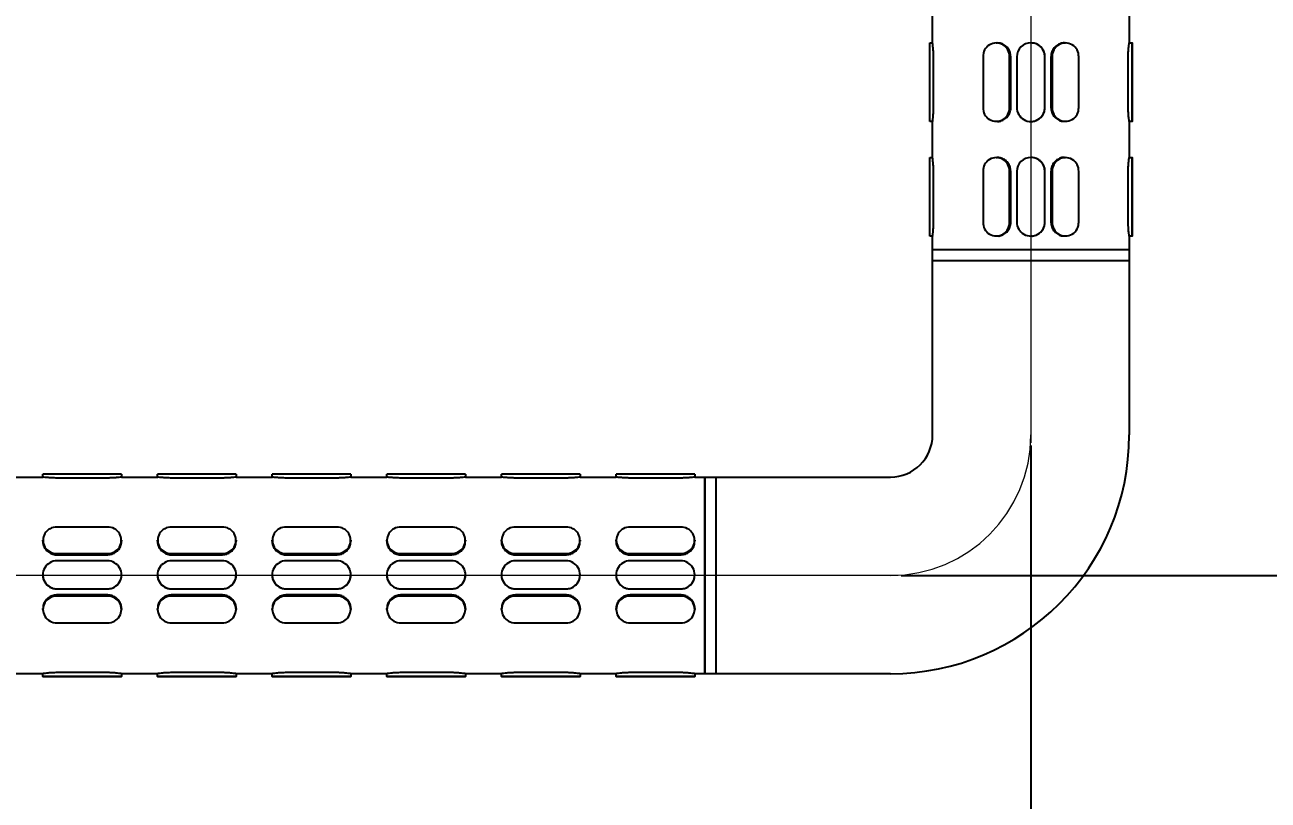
# Model space of a CAD drawing. Extents: x 0 to 951, y -2 to 427.
# Drawn here: x 163.05 to 190.7, y 108.11 to 125.36 of the extents above; entities that cross this region are included whole.
import ezdxf

# ---------------------------------------------------------------- set-up
doc = ezdxf.new("R2010")
doc.units = 0
doc.header["$LTSCALE"] = 23.1
doc.header["$MEASUREMENT"] = 0
doc.linetypes.add('CENTERX2', pattern=[20.32, 12.7, -2.54, 2.54, -2.54])
doc.layers.get('0').update_dxf_attribs({"linetype": 'CONTINUOUS'})
doc.layers.get('Defpoints').update_dxf_attribs({"linetype": 'CONTINUOUS'})
doc.layers.add('10', color=7, linetype='CONTINUOUS')
doc.styles.add('SLDTEXTSTYLE0', font='hyswlongfangsong.ttf')
doc.dimstyles.new('SLDDIMSTYLE0', dxfattribs={"dimtxt": 3.5, "dimasz": 4.08, "dimexe": 0, "dimexo": 0.0625, "dimgap": 0.875, "dimtad": 2, "dimdec": 0, "dimlfac": 5, "dimrnd": 1e-09, "dimzin": 12, "dimdsep": 46, "dimtxsty": 'SLDTEXTSTYLE0', "dimsah": 1, "dimcen": 0.09, "dimadec": 0, "dimazin": 3, "dimtfac": 1, "dimtdec": 0, "dimtofl": 0, "dimtmove": 0, "dimatfit": 3, "dimfxl": 1, "dimfrac": 2, "dimtolj": 1, "dimtzin": 12, "dimarcsym": 0})

# ---------------------------------------------------------------- blocks, each defined once
blk = doc.blocks.new('*D38')
at = {"layer": '10', "color": 0, "lineweight": -2}
for p, q in [((183.3, 226.61), (204.004, 226.61)), ((204.004, 117.19), (204.004, 222.53)), ((182.537, 113.11), (204.004, 113.11))]:
    blk.add_line(p, q, dxfattribs=at)
at = {"layer": '10', "color": 0}
for points in [[(204.684, 222.53), (203.324, 222.53), (204.004, 226.61)], [(203.324, 117.19), (204.684, 117.19), (204.004, 113.11)]]:
    blk.add_solid(points, dxfattribs=at)
at = {"layer": 'Defpoints', "color": 0}
for p in [(183.237, 226.61), (204.004, 226.61), (182.475, 113.11)]:
    blk.add_point(p, dxfattribs=at)
at = {"layer": '10', "color": 0, "insert": (204.879, 168.486), "char_height": 3.5, "attachment_point": 2, "rotation": 90, "style": 'SLDTEXTSTYLE0'}
blk.add_mtext('\\A1;900', dxfattribs=at)
blk = doc.blocks.new('*D40')
at = {"layer": '10', "color": 0, "lineweight": -2}
for p, q in [((190.612, 137.985), (197.966, 137.985)), ((197.966, 117.19), (197.966, 133.905)), ((182.537, 113.11), (197.966, 113.11))]:
    blk.add_line(p, q, dxfattribs=at)
at = {"layer": '10', "color": 0}
for points in [[(198.646, 133.905), (197.286, 133.905), (197.966, 137.985)], [(197.286, 117.19), (198.646, 117.19), (197.966, 113.11)]]:
    blk.add_solid(points, dxfattribs=at)
at = {"layer": 'Defpoints', "color": 0}
for p in [(190.55, 137.985), (197.966, 137.985), (182.475, 113.11)]:
    blk.add_point(p, dxfattribs=at)
at = {"layer": '10', "color": 0, "insert": (198.841, 126.598), "char_height": 3.5, "attachment_point": 2, "rotation": 90, "style": 'SLDTEXTSTYLE0'}
blk.add_mtext('\\A1;200', dxfattribs=at)

msp = doc.modelspace()

# ---------------------------------------------------------------- linework, layer by layer
at = {"color": 7, "linetype": 'Continuous', "lineweight": 25}
for p, q in [((183.237, 124.957), (183.237, 125.764)), ((187.612, 125.764), (187.612, 124.957)), ((183.175, 124.96), (183.238, 124.96)), ((184.655, 124.96), (184.677, 124.96)), ((185.425, 124.96), (185.425, 124.96)), ((186.173, 124.96), (186.194, 124.96)), ((187.612, 124.96), (187.675, 124.96)), ((183.175, 123.523), (183.175, 124.648)), ((183.26, 123.523), (183.26, 124.648)), ((184.361, 124.648), (184.361, 123.523)), ((184.949, 123.523), (184.949, 124.648)), ((184.978, 123.523), (184.978, 124.648)), ((185.112, 124.648), (185.112, 123.523)), ((185.737, 123.523), (185.737, 124.648)), ((185.737, 123.523), (185.737, 124.648)), ((185.871, 124.648), (185.871, 123.523)), ((185.901, 124.648), (185.901, 123.523)), ((186.488, 123.523), (186.488, 124.648)), ((187.59, 123.523), (187.59, 124.648)), ((187.675, 123.523), (187.675, 124.648)), ((187.675, 124.648), (187.675, 123.523)), ((183.238, 123.21), (183.175, 123.21)), ((183.237, 122.407), (183.237, 123.214)), ((184.677, 123.21), (184.655, 123.21)), ((185.425, 123.21), (185.425, 123.21)), ((186.194, 123.21), (186.173, 123.21)), ((187.612, 123.214), (187.612, 122.407)), ((187.675, 123.21), (187.612, 123.21)), ((183.175, 122.41), (183.238, 122.41)), ((184.655, 122.41), (184.677, 122.41)), ((185.425, 122.41), (185.425, 122.41)), ((186.173, 122.41), (186.194, 122.41)), ((187.612, 122.41), (187.675, 122.41)), ((183.175, 120.973), (183.175, 122.098)), ((183.26, 120.973), (183.26, 122.098)), ((184.361, 122.098), (184.361, 120.973)), ((184.949, 120.973), (184.949, 122.098)), ((184.978, 120.973), (184.978, 122.098)), ((185.112, 122.098), (185.112, 120.973)), ((185.737, 120.973), (185.737, 122.098)), ((185.737, 120.973), (185.737, 122.098)), ((185.871, 122.098), (185.871, 120.973)), ((185.901, 122.098), (185.901, 120.973)), ((186.488, 120.973), (186.488, 122.098)), ((187.59, 120.973), (187.59, 122.098)), ((187.675, 120.973), (187.675, 122.098)), ((187.675, 122.098), (187.675, 120.973)), ((183.238, 120.66), (183.175, 120.66)), ((183.237, 120.36), (183.237, 120.664)), ((184.677, 120.66), (184.655, 120.66)), ((185.425, 120.66), (185.425, 120.66)), ((186.194, 120.66), (186.173, 120.66)), ((187.612, 120.664), (187.612, 120.36)), ((187.675, 120.66), (187.612, 120.66)), ((183.237, 120.11), (183.237, 120.36)), ((183.237, 120.36), (187.612, 120.36)), ((187.612, 120.36), (187.612, 120.11)), ((183.237, 116.235), (183.237, 120.11)), ((187.612, 120.11), (183.237, 120.11)), ((187.612, 120.11), (187.612, 116.235)), ((163.45, 115.297), (163.45, 115.36)), ((164.887, 115.362), (163.762, 115.362)), ((165.2, 115.36), (165.2, 115.297)), ((166, 115.297), (166, 115.36)), ((167.437, 115.362), (166.312, 115.362)), ((167.75, 115.36), (167.75, 115.297)), ((168.55, 115.297), (168.55, 115.36)), ((169.987, 115.362), (168.862, 115.362)), ((170.3, 115.36), (170.3, 115.297)), ((171.1, 115.297), (171.1, 115.36)), ((172.537, 115.362), (171.412, 115.362)), ((172.85, 115.36), (172.85, 115.297)), ((173.65, 115.297), (173.65, 115.36)), ((175.087, 115.362), (173.962, 115.362)), ((175.4, 115.36), (175.4, 115.297)), ((176.2, 115.297), (176.2, 115.36)), ((177.637, 115.362), (176.512, 115.362)), ((177.95, 115.36), (177.95, 115.297)), ((162.647, 115.298), (163.454, 115.298)), ((164.887, 115.277), (163.762, 115.277)), ((165.197, 115.298), (166.004, 115.298)), ((167.437, 115.277), (166.312, 115.277)), ((167.747, 115.298), (168.554, 115.298)), ((169.987, 115.277), (168.862, 115.277)), ((170.297, 115.298), (171.104, 115.298)), ((172.537, 115.277), (171.412, 115.277)), ((172.847, 115.298), (173.654, 115.298)), ((175.087, 115.277), (173.962, 115.277)), ((175.397, 115.298), (176.204, 115.298)), ((177.637, 115.277), (176.512, 115.277)), ((177.947, 115.298), (178.175, 115.298)), ((178.175, 115.298), (178.425, 115.298)), ((178.175, 115.298), (178.175, 110.923)), ((178.175, 113.11), (178.175, 115.298)), ((178.425, 115.298), (182.3, 115.298)), ((178.425, 113.11), (178.425, 115.298)), ((178.425, 110.923), (178.425, 115.298)), ((164.887, 114.185), (163.762, 114.185)), ((167.437, 114.185), (166.312, 114.185)), ((169.987, 114.185), (168.862, 114.185)), ((172.537, 114.185), (171.412, 114.185)), ((175.087, 114.185), (173.962, 114.185)), ((177.637, 114.185), (176.512, 114.185)), ((163.45, 113.87), (163.45, 113.892)), ((165.2, 113.892), (165.2, 113.87)), ((166, 113.87), (166, 113.892)), ((167.75, 113.892), (167.75, 113.87)), ((168.55, 113.87), (168.55, 113.892)), ((170.3, 113.892), (170.3, 113.87)), ((171.1, 113.87), (171.1, 113.892)), ((172.85, 113.892), (172.85, 113.87)), ((173.65, 113.87), (173.65, 113.892)), ((175.4, 113.892), (175.4, 113.87)), ((176.2, 113.87), (176.2, 113.892)), ((177.95, 113.892), (177.95, 113.87)), ((163.762, 113.599), (164.887, 113.599)), ((163.762, 113.57), (164.887, 113.57)), ((164.887, 113.436), (163.762, 113.436)), ((166.312, 113.599), (167.437, 113.599)), ((166.312, 113.57), (167.437, 113.57)), ((167.437, 113.436), (166.312, 113.436)), ((168.862, 113.599), (169.987, 113.599)), ((168.862, 113.57), (169.987, 113.57)), ((169.987, 113.436), (168.862, 113.436)), ((171.412, 113.599), (172.537, 113.599)), ((171.412, 113.57), (172.537, 113.57)), ((172.537, 113.436), (171.412, 113.436)), ((173.962, 113.599), (175.087, 113.599)), ((173.962, 113.57), (175.087, 113.57)), ((175.087, 113.436), (173.962, 113.436)), ((176.512, 113.599), (177.637, 113.599)), ((176.512, 113.57), (177.637, 113.57)), ((177.637, 113.436), (176.512, 113.436)), ((163.45, 113.123), (163.45, 113.123)), ((165.2, 113.123), (165.2, 113.123)), ((166, 113.123), (166, 113.123)), ((167.75, 113.123), (167.75, 113.123)), ((168.55, 113.123), (168.55, 113.123)), ((170.3, 113.123), (170.3, 113.123)), ((171.1, 113.123), (171.1, 113.123)), ((172.85, 113.123), (172.85, 113.123)), ((173.65, 113.123), (173.65, 113.123)), ((175.4, 113.123), (175.4, 113.123)), ((176.2, 113.123), (176.2, 113.123)), ((177.95, 113.123), (177.95, 113.123)), ((178.175, 110.923), (178.175, 113.11)), ((178.425, 110.923), (178.425, 113.11)), ((163.762, 112.811), (164.887, 112.811)), ((163.762, 112.81), (164.887, 112.81)), ((164.887, 112.676), (163.762, 112.676)), ((164.887, 112.647), (163.762, 112.647)), ((166.312, 112.811), (167.437, 112.811)), ((166.312, 112.81), (167.437, 112.81)), ((167.437, 112.676), (166.312, 112.676)), ((167.437, 112.647), (166.312, 112.647)), ((168.862, 112.811), (169.987, 112.811)), ((168.862, 112.81), (169.987, 112.81)), ((169.987, 112.676), (168.862, 112.676)), ((169.987, 112.647), (168.862, 112.647)), ((171.412, 112.811), (172.537, 112.811)), ((171.412, 112.81), (172.537, 112.81)), ((172.537, 112.676), (171.412, 112.676)), ((172.537, 112.647), (171.412, 112.647)), ((173.962, 112.811), (175.087, 112.811)), ((173.962, 112.81), (175.087, 112.81)), ((175.087, 112.676), (173.962, 112.676)), ((175.087, 112.647), (173.962, 112.647)), ((176.512, 112.811), (177.637, 112.811)), ((176.512, 112.81), (177.637, 112.81)), ((177.637, 112.676), (176.512, 112.676)), ((177.637, 112.647), (176.512, 112.647)), ((163.45, 112.353), (163.45, 112.374)), ((165.2, 112.374), (165.2, 112.353)), ((166, 112.353), (166, 112.374)), ((167.75, 112.374), (167.75, 112.353)), ((168.55, 112.353), (168.55, 112.374)), ((170.3, 112.374), (170.3, 112.353)), ((171.1, 112.353), (171.1, 112.374)), ((172.85, 112.374), (172.85, 112.353)), ((173.65, 112.353), (173.65, 112.374)), ((175.4, 112.374), (175.4, 112.353)), ((176.2, 112.353), (176.2, 112.374)), ((177.95, 112.374), (177.95, 112.353)), ((163.762, 112.059), (164.887, 112.059)), ((166.312, 112.059), (167.437, 112.059)), ((168.862, 112.059), (169.987, 112.059)), ((171.412, 112.059), (172.537, 112.059)), ((173.962, 112.059), (175.087, 112.059)), ((176.512, 112.059), (177.637, 112.059)), ((163.453, 110.923), (162.645, 110.923)), ((163.45, 110.861), (163.45, 110.924)), ((164.887, 110.947), (163.762, 110.947)), ((166.003, 110.923), (165.195, 110.923)), ((165.2, 110.924), (165.2, 110.861)), ((166, 110.861), (166, 110.924)), ((167.437, 110.947), (166.312, 110.947)), ((168.553, 110.923), (167.745, 110.923)), ((167.75, 110.924), (167.75, 110.861)), ((168.55, 110.861), (168.55, 110.924)), ((169.987, 110.947), (168.862, 110.947)), ((171.103, 110.923), (170.295, 110.923)), ((170.3, 110.924), (170.3, 110.861)), ((171.1, 110.861), (171.1, 110.924)), ((172.537, 110.947), (171.412, 110.947)), ((173.653, 110.923), (172.845, 110.923)), ((172.85, 110.924), (172.85, 110.861)), ((173.65, 110.861), (173.65, 110.924)), ((175.087, 110.947), (173.962, 110.947)), ((176.203, 110.923), (175.395, 110.923)), ((175.4, 110.924), (175.4, 110.861)), ((176.2, 110.861), (176.2, 110.924)), ((177.637, 110.947), (176.512, 110.947)), ((178.175, 110.923), (177.945, 110.923)), ((177.95, 110.924), (177.95, 110.861)), ((178.425, 110.923), (178.175, 110.923)), ((182.3, 110.923), (178.425, 110.923)), ((164.887, 110.862), (163.762, 110.862)), ((163.762, 110.859), (164.887, 110.859)), ((167.437, 110.862), (166.312, 110.862)), ((166.312, 110.859), (167.437, 110.859)), ((169.987, 110.862), (168.862, 110.862)), ((168.862, 110.859), (169.987, 110.859)), ((172.537, 110.862), (171.412, 110.862)), ((171.412, 110.859), (172.537, 110.859)), ((175.087, 110.862), (173.962, 110.862)), ((173.962, 110.859), (175.087, 110.859)), ((177.637, 110.862), (176.512, 110.862)), ((176.512, 110.859), (177.637, 110.859))]:
    msp.add_line(p, q, dxfattribs=at)
at = {"color": 7, "linetype": 'Continuous', "lineweight": 25, "flags": 128}
for points in [[(183.175, 124.648), (183.175, 124.768), (183.175, 124.869), (183.175, 124.937), (183.175, 124.96)], [(187.675, 124.648), (187.675, 124.768), (187.675, 124.869), (187.675, 124.937), (187.675, 124.96), (187.675, 124.937), (187.675, 124.869), (187.675, 124.768), (187.675, 124.648)], [(183.175, 123.21), (183.175, 123.234), (183.175, 123.302), (183.175, 123.403), (183.175, 123.523)], [(187.675, 123.523), (187.675, 123.403), (187.675, 123.302), (187.675, 123.234), (187.675, 123.21), (187.675, 123.234), (187.675, 123.302), (187.675, 123.403), (187.675, 123.523)], [(183.175, 122.098), (183.175, 122.218), (183.175, 122.319), (183.175, 122.387), (183.175, 122.41)], [(187.675, 122.098), (187.675, 122.218), (187.675, 122.319), (187.675, 122.387), (187.675, 122.41), (187.675, 122.387), (187.675, 122.319), (187.675, 122.218), (187.675, 122.098)], [(183.175, 120.66), (183.175, 120.684), (183.175, 120.752), (183.175, 120.853), (183.175, 120.973)], [(187.675, 120.973), (187.675, 120.853), (187.675, 120.752), (187.675, 120.684), (187.675, 120.66), (187.675, 120.684), (187.675, 120.752), (187.675, 120.853), (187.675, 120.973)], [(163.762, 110.862), (163.643, 110.862), (163.541, 110.862), (163.474, 110.861), (163.45, 110.861), (163.474, 110.86), (163.541, 110.859), (163.643, 110.859), (163.762, 110.859)], [(164.887, 110.859), (165.007, 110.859), (165.108, 110.859), (165.176, 110.86), (165.2, 110.861), (165.176, 110.861), (165.108, 110.862), (165.007, 110.862), (164.887, 110.862)], [(166.312, 110.862), (166.193, 110.862), (166.091, 110.862), (166.024, 110.861), (166, 110.861), (166.024, 110.86), (166.091, 110.859), (166.193, 110.859), (166.312, 110.859)], [(167.437, 110.859), (167.557, 110.859), (167.658, 110.859), (167.726, 110.86), (167.75, 110.861), (167.726, 110.861), (167.658, 110.862), (167.557, 110.862), (167.437, 110.862)], [(168.862, 110.862), (168.743, 110.862), (168.641, 110.862), (168.574, 110.861), (168.55, 110.861), (168.574, 110.86), (168.641, 110.859), (168.743, 110.859), (168.862, 110.859)], [(169.987, 110.859), (170.107, 110.859), (170.208, 110.859), (170.276, 110.86), (170.3, 110.861), (170.276, 110.861), (170.208, 110.862), (170.107, 110.862), (169.987, 110.862)], [(171.412, 110.862), (171.293, 110.862), (171.191, 110.862), (171.124, 110.861), (171.1, 110.861), (171.124, 110.86), (171.191, 110.859), (171.293, 110.859), (171.412, 110.859)], [(172.537, 110.859), (172.657, 110.859), (172.758, 110.859), (172.826, 110.86), (172.85, 110.861), (172.826, 110.861), (172.758, 110.862), (172.657, 110.862), (172.537, 110.862)], [(173.962, 110.862), (173.843, 110.862), (173.741, 110.862), (173.674, 110.861), (173.65, 110.861), (173.674, 110.86), (173.741, 110.859), (173.843, 110.859), (173.962, 110.859)], [(175.087, 110.859), (175.207, 110.859), (175.308, 110.859), (175.376, 110.86), (175.4, 110.861), (175.376, 110.861), (175.308, 110.862), (175.207, 110.862), (175.087, 110.862)], [(176.512, 110.862), (176.393, 110.862), (176.291, 110.862), (176.224, 110.861), (176.2, 110.861), (176.224, 110.86), (176.291, 110.859), (176.393, 110.859), (176.512, 110.859)], [(177.637, 110.859), (177.757, 110.859), (177.858, 110.859), (177.926, 110.86), (177.95, 110.861), (177.926, 110.861), (177.858, 110.862), (177.757, 110.862), (177.637, 110.862)]]:
    msp.add_lwpolyline(points, dxfattribs=at)
at = {"color": 7, "linetype": 'Continuous', "lineweight": 25}
for centre, radius, start, end in [((184.655, 124.663), 0.294, 357.1312, 182.8688), ((185.425, 124.648), 0.313, 0.0323, 179.9677), ((186.194, 124.663), 0.294, 357.1336, 182.8664), ((184.655, 123.508), 0.294, 177.1313, 2.8687), ((185.425, 123.523), 0.313, 179.9677, 0.0323), ((186.194, 123.508), 0.294, 177.1337, 2.8663), ((184.655, 122.113), 0.294, 357.1313, 182.8687), ((185.425, 122.098), 0.313, 0.0323, 179.9677), ((186.194, 122.113), 0.294, 357.1337, 182.8663), ((184.655, 120.958), 0.294, 177.1312, 2.8688), ((185.425, 120.973), 0.313, 179.9677, 0.0323), ((186.194, 120.958), 0.294, 177.1336, 2.8664), ((182.3, 116.235), 0.938, 270, 0), ((182.3, 116.235), 5.312, 270, 0), ((163.684, 101.737), 13.626, 89.6715, 90.9856), ((164.965, 101.737), 13.625, 89.0144, 90.3285), ((166.234, 101.737), 13.625, 89.6715, 90.9856), ((167.515, 101.737), 13.626, 89.0144, 90.3285), ((168.784, 101.737), 13.626, 89.6715, 90.9856), ((170.065, 101.737), 13.626, 89.0144, 90.3285), ((171.334, 101.737), 13.626, 89.6715, 90.9856), ((172.615, 101.737), 13.626, 89.0144, 90.3285), ((173.884, 101.737), 13.625, 89.6715, 90.9856), ((175.165, 101.737), 13.626, 89.0144, 90.3285), ((176.434, 101.737), 13.626, 89.6715, 90.9856), ((177.715, 101.737), 13.626, 89.0144, 90.3285), ((163.747, 113.892), 0.293, 87.0354, 272.9646), ((164.902, 113.892), 0.293, 267.0354, 92.9646), ((166.297, 113.892), 0.293, 87.0354, 272.9646), ((167.452, 113.892), 0.293, 267.0356, 92.9644), ((168.847, 113.892), 0.293, 87.0354, 272.9646), ((170.002, 113.892), 0.293, 267.0354, 92.9646), ((171.397, 113.892), 0.293, 87.0355, 272.9645), ((172.552, 113.892), 0.293, 267.0355, 92.9645), ((173.947, 113.892), 0.293, 87.0355, 272.9645), ((175.102, 113.892), 0.293, 267.0355, 92.9645), ((176.497, 113.892), 0.293, 87.0355, 272.9645), ((177.652, 113.892), 0.293, 267.0355, 92.9645), ((163.762, 113.123), 0.312, 89.9992, 270.0008), ((164.887, 113.123), 0.312, 269.9992, 90.0008), ((166.312, 113.123), 0.312, 89.9992, 270.0008), ((167.437, 113.123), 0.312, 269.9993, 90.0007), ((168.862, 113.123), 0.312, 89.9992, 270.0008), ((169.987, 113.123), 0.312, 269.9992, 90.0008), ((171.412, 113.123), 0.312, 89.9992, 270.0008), ((172.537, 113.123), 0.312, 269.9992, 90.0008), ((173.962, 113.123), 0.312, 89.9993, 270.0007), ((175.087, 113.123), 0.312, 269.9993, 90.0007), ((176.512, 113.123), 0.312, 89.9992, 270.0008), ((177.637, 113.123), 0.312, 269.9992, 90.0008), ((163.748, 112.353), 0.295, 87.2277, 272.7723), ((164.902, 112.353), 0.295, 267.2278, 92.7722), ((166.298, 112.353), 0.295, 87.2278, 272.7722), ((167.452, 112.353), 0.295, 267.2279, 92.7721), ((168.848, 112.353), 0.295, 87.2277, 272.7723), ((170.002, 112.353), 0.295, 267.2277, 92.7723), ((171.398, 112.353), 0.295, 87.2278, 272.7722), ((172.552, 112.353), 0.295, 267.2278, 92.7722), ((173.948, 112.353), 0.295, 87.2279, 272.7721), ((175.102, 112.353), 0.295, 267.2278, 92.7722), ((176.498, 112.353), 0.295, 87.2278, 272.7722), ((177.652, 112.353), 0.295, 267.2278, 92.7722)]:
    msp.add_arc(centre, radius, start, end, dxfattribs=at)
for points, knots in [([(183.26, 124.648), (183.259, 124.683), (183.258, 124.753), (183.251, 124.846), (183.243, 124.916), (183.238, 124.957), (183.238, 124.957), (183.238, 124.957)], [0, 0, 0, 0, 0.213412, 0.42677, 0.641502, 0.857149, 1, 1, 1, 1]), ([(184.978, 124.648), (184.974, 124.683), (184.968, 124.753), (184.915, 124.846), (184.839, 124.916), (184.754, 124.957), (184.699, 124.957), (184.676, 124.957)], [0, 0, 0, 0, 0.213249, 0.426444, 0.641012, 0.856495, 1, 1, 1, 1]), ([(185.737, 124.648), (185.734, 124.683), (185.727, 124.753), (185.674, 124.846), (185.595, 124.916), (185.507, 124.957), (185.448, 124.957), (185.424, 124.957)], [0, 0, 0, 0, 0.213249, 0.426444, 0.641012, 0.856495, 1, 1, 1, 1]), ([(186.172, 124.957), (186.162, 124.958), (186.119, 124.962), (186.043, 124.934), (185.958, 124.875), (185.898, 124.787), (185.874, 124.707), (185.872, 124.66), (185.871, 124.648)], [0, 0, 0, 0, 0.070496, 0.28295, 0.496154, 0.711254, 0.926476, 1, 1, 1, 1]), ([(187.59, 124.648), (187.59, 124.683), (187.591, 124.753), (187.598, 124.846), (187.606, 124.916), (187.612, 124.957), (187.612, 124.957), (187.612, 124.957)], [0, 0, 0, 0, 0.213277, 0.4265, 0.641097, 0.856608, 1, 1, 1, 1]), ([(183.238, 123.214), (183.238, 123.213), (183.237, 123.209), (183.241, 123.237), (183.248, 123.296), (183.256, 123.383), (183.259, 123.464), (183.26, 123.511), (183.26, 123.523)], [0, 0, 0, 0, 0.070619, 0.283044, 0.496221, 0.711293, 0.926486, 1, 1, 1, 1]), ([(184.677, 123.214), (184.688, 123.213), (184.731, 123.209), (184.807, 123.237), (184.891, 123.296), (184.952, 123.383), (184.976, 123.464), (184.977, 123.511), (184.978, 123.523)], [0, 0, 0, 0, 0.070497, 0.28295, 0.496154, 0.711255, 0.926476, 1, 1, 1, 1]), ([(185.425, 123.214), (185.436, 123.213), (185.482, 123.209), (185.562, 123.237), (185.649, 123.296), (185.711, 123.383), (185.735, 123.464), (185.737, 123.511), (185.737, 123.523)], [0, 0, 0, 0, 0.070496, 0.28295, 0.496154, 0.711255, 0.926476, 1, 1, 1, 1]), ([(185.871, 123.523), (185.875, 123.488), (185.882, 123.418), (185.934, 123.325), (186.011, 123.255), (186.095, 123.214), (186.151, 123.214), (186.173, 123.214)], [0, 0, 0, 0, 0.213248, 0.426444, 0.641012, 0.856495, 1, 1, 1, 1]), ([(187.612, 123.214), (187.612, 123.213), (187.612, 123.209), (187.608, 123.237), (187.601, 123.296), (187.594, 123.383), (187.59, 123.464), (187.59, 123.511), (187.59, 123.523)], [0, 0, 0, 0, 0.071205, 0.283497, 0.496538, 0.711475, 0.926532, 1, 1, 1, 1]), ([(183.26, 122.098), (183.259, 122.133), (183.258, 122.203), (183.251, 122.296), (183.243, 122.366), (183.238, 122.407), (183.238, 122.407), (183.238, 122.407)], [0, 0, 0, 0, 0.213411, 0.42677, 0.641502, 0.857149, 1, 1, 1, 1]), ([(184.978, 122.098), (184.974, 122.133), (184.968, 122.203), (184.915, 122.296), (184.839, 122.366), (184.754, 122.407), (184.699, 122.407), (184.676, 122.407)], [0, 0, 0, 0, 0.213248, 0.426444, 0.641012, 0.856495, 1, 1, 1, 1]), ([(185.737, 122.098), (185.734, 122.133), (185.727, 122.203), (185.674, 122.296), (185.595, 122.366), (185.507, 122.407), (185.448, 122.407), (185.424, 122.407)], [0, 0, 0, 0, 0.213248, 0.426444, 0.641012, 0.856495, 1, 1, 1, 1]), ([(186.172, 122.407), (186.162, 122.408), (186.119, 122.412), (186.043, 122.384), (185.958, 122.325), (185.898, 122.237), (185.874, 122.157), (185.872, 122.11), (185.871, 122.098)], [0, 0, 0, 0, 0.070496, 0.28295, 0.496154, 0.711255, 0.926476, 1, 1, 1, 1]), ([(187.59, 122.098), (187.59, 122.133), (187.591, 122.203), (187.598, 122.296), (187.606, 122.366), (187.612, 122.407), (187.612, 122.407), (187.612, 122.407)], [0, 0, 0, 0, 0.213276, 0.4265, 0.641097, 0.856608, 1, 1, 1, 1]), ([(183.238, 120.664), (183.238, 120.663), (183.237, 120.659), (183.241, 120.687), (183.248, 120.746), (183.256, 120.833), (183.259, 120.914), (183.26, 120.961), (183.26, 120.973)], [0, 0, 0, 0, 0.070619, 0.283044, 0.496221, 0.711293, 0.926485, 1, 1, 1, 1]), ([(184.677, 120.664), (184.688, 120.663), (184.731, 120.659), (184.807, 120.687), (184.891, 120.746), (184.952, 120.833), (184.976, 120.914), (184.977, 120.961), (184.978, 120.973)], [0, 0, 0, 0, 0.070497, 0.28295, 0.496154, 0.711255, 0.926476, 1, 1, 1, 1]), ([(185.425, 120.664), (185.436, 120.663), (185.482, 120.659), (185.562, 120.687), (185.649, 120.746), (185.711, 120.833), (185.735, 120.914), (185.737, 120.961), (185.737, 120.973)], [0, 0, 0, 0, 0.070496, 0.28295, 0.496154, 0.711255, 0.926476, 1, 1, 1, 1]), ([(185.871, 120.973), (185.875, 120.938), (185.882, 120.868), (185.934, 120.775), (186.011, 120.705), (186.095, 120.664), (186.151, 120.664), (186.173, 120.664)], [0, 0, 0, 0, 0.213248, 0.426444, 0.641012, 0.856495, 1, 1, 1, 1]), ([(187.612, 120.664), (187.612, 120.663), (187.612, 120.659), (187.608, 120.687), (187.601, 120.746), (187.594, 120.833), (187.59, 120.914), (187.59, 120.961), (187.59, 120.973)], [0, 0, 0, 0, 0.071205, 0.283497, 0.496538, 0.711475, 0.926532, 1, 1, 1, 1]), ([(163.762, 115.277), (163.727, 115.278), (163.658, 115.279), (163.564, 115.286), (163.494, 115.293), (163.455, 115.298), (163.455, 115.297), (163.454, 115.297)], [0, 0, 0, 0, 0.218971, 0.437886, 0.658209, 0.879474, 1, 1, 1, 1]), ([(165.197, 115.298), (165.197, 115.298), (165.201, 115.298), (165.173, 115.295), (165.114, 115.288), (165.027, 115.281), (164.946, 115.278), (164.899, 115.277), (164.887, 115.277)], [0, 0, 0, 0, 0.0464373, 0.2643897, 0.4831135, 0.7037814, 0.924572, 1, 1, 1, 1]), ([(166.312, 115.277), (166.277, 115.278), (166.208, 115.279), (166.114, 115.286), (166.044, 115.293), (166.005, 115.298), (166.005, 115.297), (166.004, 115.297)], [0, 0, 0, 0, 0.218969, 0.437885, 0.65821, 0.879474, 1, 1, 1, 1]), ([(167.747, 115.298), (167.747, 115.298), (167.751, 115.298), (167.723, 115.295), (167.664, 115.288), (167.577, 115.281), (167.496, 115.278), (167.449, 115.277), (167.437, 115.277)], [0, 0, 0, 0, 0.0464374, 0.26439, 0.483113, 0.7037812, 0.9245739, 1, 1, 1, 1]), ([(168.862, 115.277), (168.827, 115.278), (168.758, 115.279), (168.664, 115.286), (168.594, 115.293), (168.555, 115.298), (168.555, 115.297), (168.554, 115.297)], [0, 0, 0, 0, 0.218969, 0.437885, 0.65821, 0.879474, 1, 1, 1, 1]), ([(170.297, 115.298), (170.297, 115.298), (170.301, 115.298), (170.273, 115.295), (170.214, 115.288), (170.127, 115.281), (170.046, 115.278), (169.999, 115.277), (169.987, 115.277)], [0, 0, 0, 0, 0.0464373, 0.2643895, 0.483112, 0.7037798, 0.9245721, 1, 1, 1, 1]), ([(171.412, 115.277), (171.377, 115.278), (171.308, 115.279), (171.214, 115.286), (171.144, 115.293), (171.105, 115.298), (171.105, 115.297), (171.104, 115.297)], [0, 0, 0, 0, 0.21897, 0.437885, 0.65821, 0.879474, 1, 1, 1, 1]), ([(172.847, 115.298), (172.847, 115.298), (172.851, 115.298), (172.823, 115.295), (172.764, 115.288), (172.677, 115.281), (172.596, 115.278), (172.549, 115.277), (172.537, 115.277)], [0, 0, 0, 0, 0.046437, 0.26439, 0.483112, 0.70378, 0.924573, 1, 1, 1, 1]), ([(173.962, 115.277), (173.927, 115.278), (173.858, 115.279), (173.764, 115.286), (173.694, 115.293), (173.655, 115.298), (173.655, 115.297), (173.654, 115.297)], [0, 0, 0, 0, 0.218969, 0.437885, 0.658209, 0.879474, 1, 1, 1, 1]), ([(175.397, 115.298), (175.397, 115.298), (175.401, 115.298), (175.373, 115.295), (175.314, 115.288), (175.227, 115.281), (175.146, 115.278), (175.099, 115.277), (175.087, 115.277)], [0, 0, 0, 0, 0.046437, 0.26439, 0.483113, 0.703781, 0.924573, 1, 1, 1, 1]), ([(176.512, 115.277), (176.477, 115.278), (176.408, 115.279), (176.314, 115.286), (176.244, 115.293), (176.205, 115.298), (176.205, 115.297), (176.204, 115.297)], [0, 0, 0, 0, 0.21897, 0.437885, 0.658209, 0.879474, 1, 1, 1, 1]), ([(177.947, 115.298), (177.947, 115.298), (177.951, 115.298), (177.923, 115.295), (177.864, 115.288), (177.777, 115.281), (177.696, 115.278), (177.649, 115.277), (177.637, 115.277)], [0, 0, 0, 0, 0.0464373, 0.2643898, 0.4831128, 0.7037809, 0.9245728, 1, 1, 1, 1]), ([(163.454, 113.87), (163.453, 113.859), (163.448, 113.816), (163.477, 113.74), (163.536, 113.656), (163.623, 113.596), (163.703, 113.572), (163.75, 113.57), (163.762, 113.57)], [0, 0, 0, 0, 0.070496, 0.282949, 0.496153, 0.711254, 0.926475, 1, 1, 1, 1]), ([(164.887, 113.57), (164.922, 113.573), (164.992, 113.58), (165.085, 113.632), (165.156, 113.709), (165.196, 113.793), (165.196, 113.848), (165.196, 113.87)], [0, 0, 0, 0, 0.213248, 0.426444, 0.641012, 0.856495, 1, 1, 1, 1]), ([(166.004, 113.87), (166.003, 113.859), (165.998, 113.816), (166.027, 113.74), (166.086, 113.656), (166.173, 113.596), (166.253, 113.572), (166.3, 113.57), (166.312, 113.57)], [0, 0, 0, 0, 0.070496, 0.28295, 0.496154, 0.711255, 0.926477, 1, 1, 1, 1]), ([(167.437, 113.57), (167.472, 113.573), (167.542, 113.58), (167.635, 113.632), (167.706, 113.709), (167.746, 113.793), (167.746, 113.848), (167.746, 113.87)], [0, 0, 0, 0, 0.213248, 0.426444, 0.641012, 0.856495, 1, 1, 1, 1]), ([(168.554, 113.87), (168.553, 113.859), (168.548, 113.816), (168.577, 113.74), (168.636, 113.656), (168.723, 113.596), (168.803, 113.572), (168.85, 113.57), (168.862, 113.57)], [0, 0, 0, 0, 0.070496, 0.282949, 0.496154, 0.711255, 0.926475, 1, 1, 1, 1]), ([(169.987, 113.57), (170.022, 113.573), (170.092, 113.58), (170.185, 113.632), (170.256, 113.709), (170.296, 113.793), (170.296, 113.848), (170.296, 113.87)], [0, 0, 0, 0, 0.21325, 0.426444, 0.641012, 0.856495, 1, 1, 1, 1]), ([(171.104, 113.87), (171.103, 113.859), (171.098, 113.816), (171.127, 113.74), (171.186, 113.656), (171.273, 113.596), (171.353, 113.572), (171.4, 113.57), (171.412, 113.57)], [0, 0, 0, 0, 0.070496, 0.28295, 0.496154, 0.711254, 0.926476, 1, 1, 1, 1]), ([(172.537, 113.57), (172.572, 113.573), (172.642, 113.58), (172.735, 113.632), (172.806, 113.709), (172.846, 113.793), (172.846, 113.848), (172.846, 113.87)], [0, 0, 0, 0, 0.213248, 0.426444, 0.641012, 0.856495, 1, 1, 1, 1]), ([(173.654, 113.87), (173.653, 113.859), (173.648, 113.816), (173.677, 113.74), (173.736, 113.656), (173.823, 113.596), (173.903, 113.572), (173.95, 113.57), (173.962, 113.57)], [0, 0, 0, 0, 0.070496, 0.28295, 0.496155, 0.711255, 0.926476, 1, 1, 1, 1]), ([(175.087, 113.57), (175.122, 113.573), (175.192, 113.58), (175.285, 113.632), (175.356, 113.709), (175.396, 113.793), (175.396, 113.848), (175.396, 113.87)], [0, 0, 0, 0, 0.213248, 0.426444, 0.641011, 0.856495, 1, 1, 1, 1]), ([(176.204, 113.87), (176.203, 113.859), (176.198, 113.816), (176.227, 113.74), (176.286, 113.656), (176.373, 113.596), (176.453, 113.572), (176.5, 113.57), (176.512, 113.57)], [0, 0, 0, 0, 0.070496, 0.28295, 0.496154, 0.711255, 0.926476, 1, 1, 1, 1]), ([(177.637, 113.57), (177.672, 113.573), (177.742, 113.58), (177.835, 113.632), (177.906, 113.709), (177.946, 113.793), (177.946, 113.848), (177.946, 113.87)], [0, 0, 0, 0, 0.213248, 0.426444, 0.641011, 0.856495, 1, 1, 1, 1]), ([(163.454, 113.123), (163.453, 113.111), (163.448, 113.065), (163.477, 112.986), (163.536, 112.899), (163.623, 112.837), (163.703, 112.812), (163.75, 112.811), (163.762, 112.81)], [0, 0, 0, 0, 0.070497, 0.28295, 0.496153, 0.711253, 0.926475, 1, 1, 1, 1]), ([(164.887, 112.81), (164.922, 112.814), (164.992, 112.821), (165.085, 112.874), (165.156, 112.953), (165.196, 113.041), (165.196, 113.1), (165.196, 113.123)], [0, 0, 0, 0, 0.213248, 0.426444, 0.641012, 0.856495, 1, 1, 1, 1]), ([(166.004, 113.123), (166.003, 113.111), (165.998, 113.065), (166.027, 112.986), (166.086, 112.899), (166.173, 112.837), (166.253, 112.812), (166.3, 112.811), (166.312, 112.81)], [0, 0, 0, 0, 0.070497, 0.28295, 0.496154, 0.711255, 0.926477, 1, 1, 1, 1]), ([(167.437, 112.81), (167.472, 112.814), (167.542, 112.821), (167.635, 112.874), (167.706, 112.953), (167.746, 113.041), (167.746, 113.1), (167.746, 113.123)], [0, 0, 0, 0, 0.213248, 0.426444, 0.641012, 0.856495, 1, 1, 1, 1]), ([(168.554, 113.123), (168.553, 113.111), (168.548, 113.065), (168.577, 112.986), (168.636, 112.899), (168.723, 112.837), (168.803, 112.812), (168.85, 112.811), (168.862, 112.81)], [0, 0, 0, 0, 0.070497, 0.28295, 0.496154, 0.711255, 0.926475, 1, 1, 1, 1]), ([(169.987, 112.81), (170.022, 112.814), (170.092, 112.821), (170.185, 112.874), (170.256, 112.953), (170.296, 113.041), (170.296, 113.1), (170.296, 113.123)], [0, 0, 0, 0, 0.21325, 0.426444, 0.641012, 0.856495, 1, 1, 1, 1]), ([(171.104, 113.123), (171.103, 113.111), (171.098, 113.065), (171.127, 112.986), (171.186, 112.899), (171.273, 112.837), (171.353, 112.812), (171.4, 112.811), (171.412, 112.81)], [0, 0, 0, 0, 0.070497, 0.28295, 0.496154, 0.711254, 0.926476, 1, 1, 1, 1]), ([(172.537, 112.81), (172.572, 112.814), (172.642, 112.821), (172.735, 112.874), (172.806, 112.953), (172.846, 113.041), (172.846, 113.1), (172.846, 113.123)], [0, 0, 0, 0, 0.213248, 0.426444, 0.641012, 0.856495, 1, 1, 1, 1]), ([(173.654, 113.123), (173.653, 113.111), (173.648, 113.065), (173.677, 112.986), (173.736, 112.899), (173.823, 112.837), (173.903, 112.812), (173.95, 112.811), (173.962, 112.81)], [0, 0, 0, 0, 0.070497, 0.28295, 0.496155, 0.711255, 0.926476, 1, 1, 1, 1]), ([(175.087, 112.81), (175.122, 112.814), (175.192, 112.821), (175.285, 112.874), (175.356, 112.953), (175.396, 113.041), (175.396, 113.1), (175.396, 113.123)], [0, 0, 0, 0, 0.213248, 0.426444, 0.641011, 0.856495, 1, 1, 1, 1]), ([(176.204, 113.123), (176.203, 113.111), (176.198, 113.065), (176.227, 112.986), (176.286, 112.899), (176.373, 112.837), (176.453, 112.812), (176.5, 112.811), (176.512, 112.81)], [0, 0, 0, 0, 0.070497, 0.28295, 0.496154, 0.711255, 0.926476, 1, 1, 1, 1]), ([(177.637, 112.81), (177.672, 112.814), (177.742, 112.821), (177.835, 112.874), (177.906, 112.953), (177.946, 113.041), (177.946, 113.1), (177.946, 113.123)], [0, 0, 0, 0, 0.213248, 0.426444, 0.641011, 0.856495, 1, 1, 1, 1]), ([(163.762, 112.676), (163.727, 112.673), (163.658, 112.666), (163.564, 112.613), (163.494, 112.536), (163.454, 112.452), (163.454, 112.396), (163.454, 112.374)], [0, 0, 0, 0, 0.2132495, 0.4264449, 0.6410118, 0.8564944, 1, 1, 1, 1]), ([(165.196, 112.374), (165.197, 112.385), (165.201, 112.429), (165.173, 112.505), (165.114, 112.589), (165.027, 112.65), (164.946, 112.674), (164.899, 112.675), (164.887, 112.676)], [0, 0, 0, 0, 0.070496, 0.282949, 0.496155, 0.711255, 0.926475, 1, 1, 1, 1]), ([(166.312, 112.676), (166.277, 112.673), (166.208, 112.666), (166.114, 112.613), (166.044, 112.536), (166.004, 112.452), (166.004, 112.396), (166.004, 112.374)], [0, 0, 0, 0, 0.213248, 0.426444, 0.641012, 0.856494, 1, 1, 1, 1]), ([(167.746, 112.374), (167.747, 112.385), (167.751, 112.429), (167.723, 112.505), (167.664, 112.589), (167.577, 112.65), (167.496, 112.674), (167.449, 112.675), (167.437, 112.676)], [0, 0, 0, 0, 0.070496, 0.28295, 0.496155, 0.711255, 0.926477, 1, 1, 1, 1]), ([(168.862, 112.676), (168.827, 112.673), (168.758, 112.666), (168.664, 112.613), (168.594, 112.536), (168.554, 112.452), (168.554, 112.396), (168.554, 112.374)], [0, 0, 0, 0, 0.213248, 0.426444, 0.641012, 0.856494, 1, 1, 1, 1]), ([(170.296, 112.374), (170.297, 112.385), (170.301, 112.429), (170.273, 112.505), (170.214, 112.589), (170.127, 112.65), (170.046, 112.674), (169.999, 112.675), (169.987, 112.676)], [0, 0, 0, 0, 0.070496, 0.282949, 0.496154, 0.711254, 0.926475, 1, 1, 1, 1]), ([(171.412, 112.676), (171.377, 112.673), (171.308, 112.666), (171.214, 112.613), (171.144, 112.536), (171.104, 112.452), (171.104, 112.396), (171.104, 112.374)], [0, 0, 0, 0, 0.213249, 0.426444, 0.641012, 0.856494, 1, 1, 1, 1]), ([(172.846, 112.374), (172.847, 112.385), (172.851, 112.429), (172.823, 112.505), (172.764, 112.589), (172.677, 112.65), (172.596, 112.674), (172.549, 112.675), (172.537, 112.676)], [0, 0, 0, 0, 0.070496, 0.282949, 0.496154, 0.711254, 0.926476, 1, 1, 1, 1]), ([(173.962, 112.676), (173.927, 112.673), (173.858, 112.666), (173.764, 112.613), (173.694, 112.536), (173.654, 112.452), (173.654, 112.396), (173.654, 112.374)], [0, 0, 0, 0, 0.213248, 0.426444, 0.641012, 0.856494, 1, 1, 1, 1]), ([(175.396, 112.374), (175.397, 112.385), (175.401, 112.429), (175.373, 112.505), (175.314, 112.589), (175.227, 112.65), (175.146, 112.674), (175.099, 112.675), (175.087, 112.676)], [0, 0, 0, 0, 0.070496, 0.282949, 0.496154, 0.711255, 0.926476, 1, 1, 1, 1]), ([(176.512, 112.676), (176.477, 112.673), (176.408, 112.666), (176.314, 112.613), (176.244, 112.536), (176.204, 112.452), (176.204, 112.396), (176.204, 112.374)], [0, 0, 0, 0, 0.213248, 0.426444, 0.641012, 0.856494, 1, 1, 1, 1]), ([(177.946, 112.374), (177.947, 112.385), (177.951, 112.429), (177.923, 112.505), (177.864, 112.589), (177.777, 112.65), (177.696, 112.674), (177.649, 112.675), (177.637, 112.676)], [0, 0, 0, 0, 0.070496, 0.282949, 0.496154, 0.711255, 0.926476, 1, 1, 1, 1]), ([(163.762, 110.947), (163.727, 110.947), (163.658, 110.946), (163.564, 110.938), (163.494, 110.93), (163.452, 110.924), (163.453, 110.924), (163.453, 110.923)], [0, 0, 0, 0, 0.208001, 0.41595, 0.625236, 0.835417, 1, 1, 1, 1]), ([(165.195, 110.924), (165.197, 110.923), (165.202, 110.923), (165.173, 110.928), (165.114, 110.935), (165.027, 110.943), (164.946, 110.947), (164.899, 110.947), (164.887, 110.947)], [0, 0, 0, 0, 0.094163, 0.301207, 0.508984, 0.718607, 0.928347, 1, 1, 1, 1]), ([(166.312, 110.947), (166.277, 110.947), (166.208, 110.946), (166.114, 110.938), (166.044, 110.93), (166.002, 110.924), (166.003, 110.924), (166.003, 110.923)], [0, 0, 0, 0, 0.208, 0.415949, 0.625236, 0.835416, 1, 1, 1, 1]), ([(167.745, 110.924), (167.747, 110.923), (167.752, 110.923), (167.723, 110.928), (167.664, 110.935), (167.577, 110.943), (167.496, 110.947), (167.449, 110.947), (167.437, 110.947)], [0, 0, 0, 0, 0.094164, 0.301208, 0.508983, 0.718607, 0.928349, 1, 1, 1, 1]), ([(168.862, 110.947), (168.827, 110.947), (168.758, 110.946), (168.664, 110.938), (168.594, 110.93), (168.552, 110.924), (168.553, 110.924), (168.553, 110.923)], [0, 0, 0, 0, 0.208, 0.415949, 0.625236, 0.835416, 1, 1, 1, 1]), ([(170.295, 110.924), (170.297, 110.923), (170.302, 110.923), (170.273, 110.928), (170.214, 110.935), (170.127, 110.943), (170.046, 110.947), (169.999, 110.947), (169.987, 110.947)], [0, 0, 0, 0, 0.094163, 0.301207, 0.508982, 0.718606, 0.928347, 1, 1, 1, 1]), ([(171.412, 110.947), (171.377, 110.947), (171.308, 110.946), (171.214, 110.938), (171.144, 110.93), (171.102, 110.924), (171.103, 110.924), (171.103, 110.923)], [0, 0, 0, 0, 0.208001, 0.415949, 0.625236, 0.835416, 1, 1, 1, 1]), ([(172.845, 110.924), (172.847, 110.923), (172.852, 110.923), (172.823, 110.928), (172.764, 110.935), (172.677, 110.943), (172.596, 110.947), (172.549, 110.947), (172.537, 110.947)], [0, 0, 0, 0, 0.094163, 0.301207, 0.508983, 0.718606, 0.928348, 1, 1, 1, 1]), ([(173.962, 110.947), (173.927, 110.947), (173.858, 110.946), (173.764, 110.938), (173.694, 110.93), (173.652, 110.924), (173.653, 110.924), (173.653, 110.923)], [0, 0, 0, 0, 0.208, 0.415949, 0.625236, 0.835416, 1, 1, 1, 1]), ([(175.395, 110.924), (175.397, 110.923), (175.402, 110.923), (175.373, 110.928), (175.314, 110.935), (175.227, 110.943), (175.146, 110.947), (175.099, 110.947), (175.087, 110.947)], [0, 0, 0, 0, 0.094163, 0.301207, 0.508983, 0.718607, 0.928348, 1, 1, 1, 1]), ([(176.512, 110.947), (176.477, 110.947), (176.408, 110.946), (176.314, 110.938), (176.244, 110.93), (176.202, 110.924), (176.203, 110.924), (176.203, 110.923)], [0, 0, 0, 0, 0.208, 0.415949, 0.625236, 0.835416, 1, 1, 1, 1]), ([(177.945, 110.924), (177.947, 110.923), (177.952, 110.923), (177.923, 110.928), (177.864, 110.935), (177.777, 110.943), (177.696, 110.947), (177.649, 110.947), (177.637, 110.947)], [0, 0, 0, 0, 0.094163, 0.301207, 0.508983, 0.718607, 0.928348, 1, 1, 1, 1])]:
    msp.add_open_spline(points, degree=3, knots=knots, dxfattribs=at)
at = {"layer": '10', "linetype": 'CENTERX2', "lineweight": 18}
for p, q in [((185.425, 206.923), (185.425, 116.063)), ((182.475, 113.11), (94.627, 113.11))]:
    msp.add_line(p, q, dxfattribs=at)
at = {"layer": '10'}
msp.add_line((185.425, 116.001), (185.425, 98.129), dxfattribs=at)
at = {"layer": '10', "linetype": 'CENTERX2', "lineweight": 18}
msp.add_arc((182.3, 116.235), 3.125, 270, 0, dxfattribs=at)

# ---------------------------------------------------------------- dimensions: what is measured, and where the dimension line sits
at = {"layer": '10'}
for base, p2, text, picture, middle in [((204.004, 226.61), (183.237, 226.61), '900', '*D38', (204.004, 168.486)), ((197.966, 137.985), (190.55, 137.985), '200', '*D40', (197.966, 126.598))]:
    dim = msp.add_linear_dim(base=base, p1=(182.475, 113.11), p2=p2, angle=90, text=text, dimstyle='SLDDIMSTYLE0', dxfattribs=at)
    dim.commit()
    dim.dimension.update_dxf_attribs({"geometry": picture, "text_midpoint": middle, "dimtype": 160})

doc.saveas('drawing.dxf')
